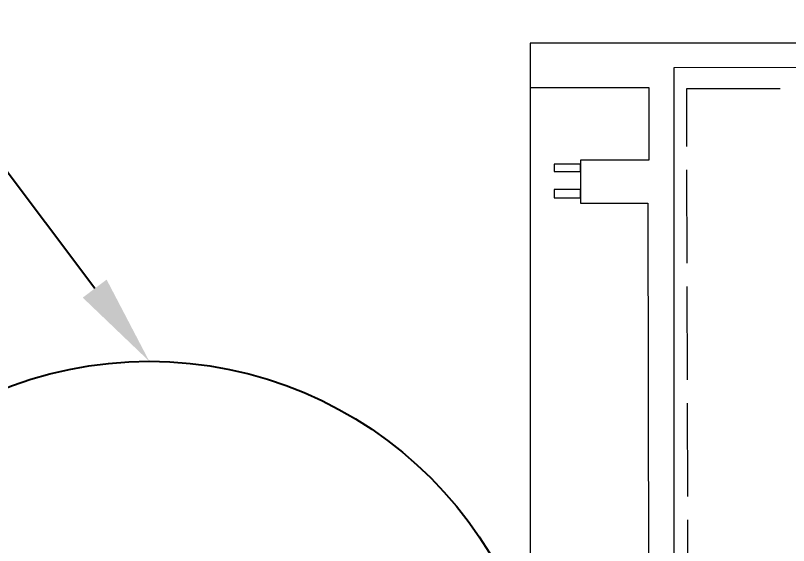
# Model space of a CAD drawing. Header units: millimetres. Extents: x -4 to 3776, y -4 to 4079.
# Drawn here: x 454.99 to 488.98, y 227.77 to 251.08 of the extents above; entities that cross this region are included whole.
import ezdxf
from ezdxf import colors
from ezdxf.entities.mleader import LeaderData, LeaderLine
from ezdxf.math import Vec2, Vec3

# ---------------------------------------------------------------- set-up
doc = ezdxf.new("R2010")
doc.units = ezdxf.units.MM
doc.linetypes.add('PDF_IMPORT', pattern=[1, 0.8, -0.2])
doc.layers.add('BK_kedu', color=255, linetype='Continuous')
doc.layers.add('PDF_0', color=7, linetype='Continuous')
doc.styles.get("Standard").update_dxf_attribs({"font": 'arial.ttf'})

# ---------------------------------------------------------------- blocks, each defined once
blk = doc.blocks.new('2teu')
at = {"layer": 'PDF_0', "lineweight": 0}
for points in [[(3431.831, 3506.446), (3431.831, 3443.47), (3514.089, 3443.47), (3514.089, 3506.446)], [(3438.166, 3505.383), (3507.894, 3505.429), (3507.894, 3444.487), (3438.166, 3444.394)], [(3432.895, 3501.129), (3432.895, 3500.805), (3434.051, 3500.805), (3434.051, 3501.129)], [(3432.895, 3500.019), (3432.895, 3499.649), (3434.051, 3499.649), (3434.051, 3500.019)]]:
    blk.add_lwpolyline(points, close=True, dxfattribs=at)
blk.add_lwpolyline([(3431.831, 3506.446), (3431.831, 3504.504), (3437.056, 3504.504), (3437.056, 3501.314), (3434.051, 3501.314), (3434.051, 3499.418), (3437.01, 3499.418), (3437.056, 3474.958), (3437.01, 3450.452), (3434.051, 3450.452), (3434.051, 3448.556), (3437.056, 3448.556), (3437.056, 3445.412), (3431.831, 3445.412), (3431.831, 3443.47)], dxfattribs=at)
at = {"layer": 'PDF_0', "linetype": 'PDF_IMPORT', "lineweight": 0, "ltscale": 5.132462}
blk.add_lwpolyline([(3507.015, 3504.504), (3507.107, 3445.412), (3438.86, 3445.458), (3438.721, 3504.458), (3507.015, 3504.504)], dxfattribs=at)

msp = doc.modelspace()

# ---------------------------------------------------------------- linework, layer by layer
at = {"color": 217, "lineweight": 25, "true_color": 0x93278f}
msp.add_circle((460.872, 218.374), 17.5, dxfattribs=at)

# ---------------------------------------------------------------- block references
at = {"color": 4, "lineweight": 25}
msp.add_blockref('2teu', (-2954.213, -3256.588), dxfattribs=at)

# ---------------------------------------------------------------- leaders
ml = msp.add_multileader_mtext('Standard', dxfattribs=at)
ml.set_content('R3.4\\PMin.outreach', color=4)
ml.set_leader_properties()
ml.build(insert=Vec2(0, 0))
ctx = ml.context
ctx.base_point, ctx.plane_origin = Vec3(408.219, 248.041), Vec3(460.872, 235.874)
ctx.text_align_type = 2
notes = []
notes.append((ctx, [(0, (1, 1, 0), (451.727, 248.041), (-1, 0), 8, [(0, [(460.872, 235.874)], 0, [])])]))
ctx.mtext.insert, ctx.mtext.alignment, ctx.mtext.flow_direction = Vec3(441.727, 250.074), 3, 5
at = {"layer": 'BK_kedu'}
ml = msp.add_multileader_mtext('Standard', dxfattribs=at)
ml.set_content('', color=256)
ml.set_leader_properties()
ml.build(insert=Vec2(0, 0))
ml.multileader.update_dxf_attribs({"text_right_attachment_type": 6, "dogleg_length": 0.36, "arrow_head_size": 0.18})
ctx = ml.context
ctx.base_point, ctx.char_height, ctx.arrow_head_size, ctx.landing_gap_size, ctx.plane_origin = Vec3(3775.999, 4079.328), 0.18, 0.18, 0.09, Vec3(3774.639, 4079.328)
ctx.right_attachment = 6
notes.append((ctx, [(0, (0, 0, 0), (0, 0), (1, 0), 1, [])]))
ctx.mtext.insert, ctx.mtext.flow_direction = Vec3(3776.089, 4079.418), 5
for ctx, leaders in notes:
    for number, flags, end, landing, length, lines in leaders:
        leader = LeaderData()
        leader.index, (leader.has_last_leader_line, leader.has_dogleg_vector, leader.attachment_direction) = number, flags
        leader.last_leader_point, leader.dogleg_vector, leader.dogleg_length = Vec3(end), Vec3(landing), length
        for number, points, colour, breaks in lines:
            line = LeaderLine()
            line.index, line.vertices, line.color, line.breaks = number, Vec3.list(points), colors.encode_raw_color(colour), breaks
            leader.lines.append(line)
        ctx.leaders.append(leader)

doc.saveas('drawing.dxf')
